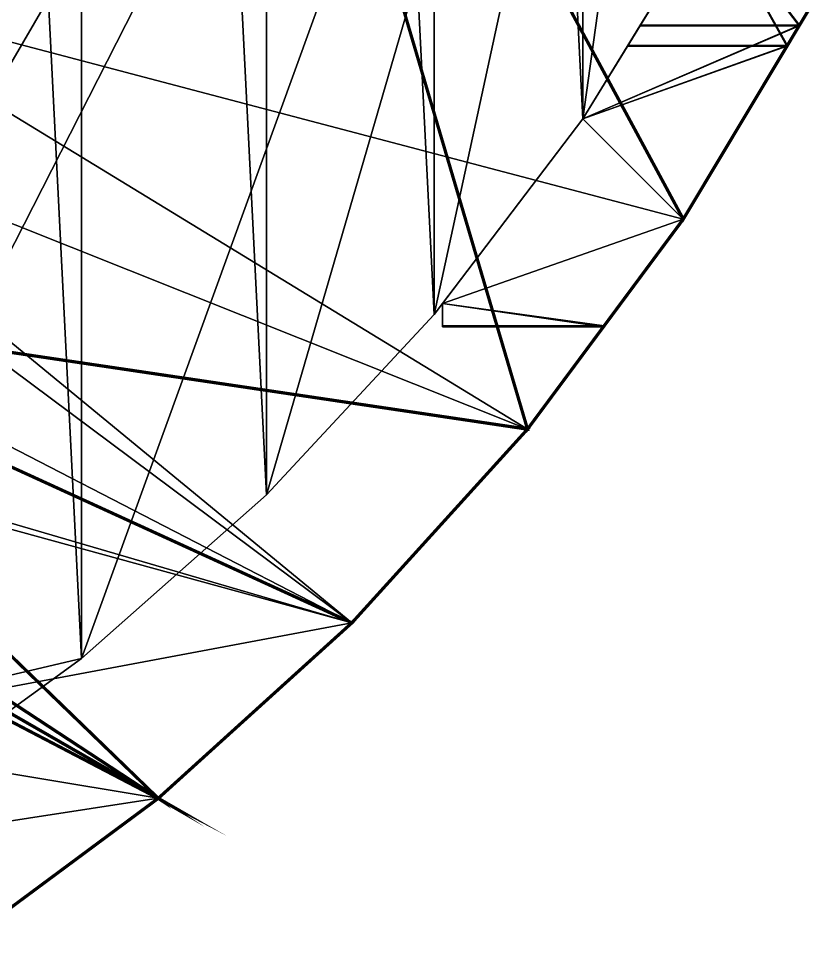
# Model space of a CAD drawing. Extents: x 4.6 to 28.8, y 0.1 to 46.7.
# Drawn here: x 18.45 to 25.47, y 4.04 to 12.26 of the extents above; entities that cross this region are included whole.
import ezdxf

# ---------------------------------------------------------------- set-up
doc = ezdxf.new("R2010")
doc.units = 0
doc.layers.get('0').update_dxf_attribs({"linetype": 'CONTINUOUS'})

msp = doc.modelspace()

# ---------------------------------------------------------------- linework, layer by layer
at = {"color": 252, "const_width": 0.0283}
for points in [[(22.9118, 8.658), (20.0592, 18.3123), (24.2769, 10.4987), (22.9118, 8.658)], [(25.4545, 12.464), (24.2769, 10.4987), (20.0592, 18.3123), (25.4545, 12.464)], [(20.0592, 18.3123), (22.9118, 8.658), (15.1402, 9.813), (20.0592, 18.3123)], [(14.5331, 8.7957), (15.1402, 9.813), (19.6755, 5.4217), (14.5331, 8.7957)], [(21.373, 6.9604), (15.1402, 9.813), (22.9118, 8.658), (21.373, 6.9604)], [(21.373, 6.9604), (19.6755, 5.4217), (15.1402, 9.813), (21.373, 6.9604)], [(14.3315, 8.4976), (14.5331, 8.7957), (19.6755, 5.4217), (14.3315, 8.4976)], [(14.1689, 8.2984), (14.3315, 8.4976), (19.6755, 5.4217), (14.1689, 8.2984)], [(19.6755, 5.4217), (17.8347, 4.0565), (14.1689, 8.2984), (19.6755, 5.4217)]]:
    msp.add_lwpolyline(points, dxfattribs=at)
at = {"color": 252}
for points in [[(19.0038, 6.6468, 1.9435), (17.2463, 41.5678, 1.9435), (17.2463, 5.3742, 1.9435), (19.0038, 6.6468, 1.9435)], [(17.2463, 41.5678, 1.9435), (19.0038, 6.6468, 1.9435), (19.0038, 40.2953, 1.9435), (17.2463, 41.5678, 1.9435)], [(20.6243, 8.0812, 1.9435), (19.0038, 40.2953, 1.9435), (19.0038, 6.6468, 1.9435), (20.6243, 8.0812, 1.9435)], [(19.0038, 40.2953, 1.9435), (20.6243, 8.0812, 1.9435), (20.6243, 38.8608, 1.9435), (19.0038, 40.2953, 1.9435)], [(22.093, 9.6636, 1.9435), (20.6243, 38.8608, 1.9435), (20.6243, 8.0812, 1.9435), (22.093, 9.6636, 1.9435)], [(20.6243, 38.8608, 1.9435), (22.093, 9.6636, 1.9435), (22.093, 37.2785, 1.9435), (20.6243, 38.8608, 1.9435)], [(23.3966, 11.379, 1.9435), (22.093, 37.2785, 1.9435), (22.093, 9.6636, 1.9435), (23.3966, 11.379, 1.9435)], [(22.093, 37.2785, 1.9435), (23.3966, 11.379, 1.9435), (23.3966, 35.5631, 1.9435), (22.093, 37.2785, 1.9435)], [(24.5205, 13.2112, 1.9435), (23.3966, 35.5631, 1.9435), (23.3966, 11.379, 1.9435), (24.5205, 13.2112, 1.9435)], [(25.063, 23.3465, 83.6713), (14.9223, 5.9159, 83.6713), (9.0747, 12.2437, 83.6713), (25.063, 23.3465, 83.6713)], [(16.2267, 5.9945, 83.6713), (14.9223, 5.9159, 83.6713), (25.063, 23.3465, 83.6713), (16.2267, 5.9945, 83.6713)], [(16.2267, 5.9945, 83.6713), (25.063, 23.3465, 83.6713), (19.0038, 6.6468, 83.6713), (16.2267, 5.9945, 83.6713)], [(20.6243, 8.0812, 83.6713), (19.0038, 6.6468, 83.6713), (25.063, 23.3465, 83.6713), (20.6243, 8.0812, 83.6713)], [(25.063, 23.3465, 83.6713), (22.093, 9.6636, 83.6713), (20.6243, 8.0812, 83.6713), (25.063, 23.3465, 83.6713)], [(25.063, 23.3465, 83.6713), (23.3966, 11.379, 83.6713), (22.093, 9.6636, 83.6713), (25.063, 23.3465, 83.6713)], [(23.3966, 11.379, 83.6713), (25.063, 23.3465, 83.6713), (24.5205, 13.2112, 83.6713), (23.3966, 11.379, 83.6713)], [(24.5205, 13.2112, 83.6713), (23.7867, 12.0149, 62.5546), (23.3966, 11.379, 83.6713), (24.5205, 13.2112, 83.6713)], [(24.5205, 13.2112, 1.9435), (23.3966, 11.379, 1.9435), (24.5205, 13.2112, 44.2739), (24.5205, 13.2112, 1.9435)], [(23.9008, 12.2009, 44.2944), (24.5205, 13.2112, 44.2739), (23.3966, 11.379, 1.9435), (23.9008, 12.2009, 44.2944)], [(24.5205, 13.2112, 62.5303), (23.7867, 12.0149, 62.5546), (24.5205, 13.2112, 83.6713), (24.5205, 13.2112, 62.5303)], [(23.7867, 12.0149, 62.5546), (24.5205, 13.2112, 62.5303), (25.1854, 12.0149, 62.5546), (23.7867, 12.0149, 62.5546)], [(23.791, 12.0219, 52.9159), (23.8965, 12.1939, 53.9324), (24.5205, 13.2112, 52.8919), (23.791, 12.0219, 52.9159)], [(23.791, 12.0219, 52.9159), (24.5205, 13.2112, 52.8919), (25.1896, 12.0219, 52.9159), (23.791, 12.0219, 52.9159)], [(24.5205, 13.2112, 53.9119), (24.5205, 13.2112, 52.8919), (23.8965, 12.1939, 53.9324), (24.5205, 13.2112, 53.9119)], [(23.8965, 12.1939, 53.9324), (25.2927, 12.1939, 53.9324), (24.5205, 13.2112, 53.9119), (23.8965, 12.1939, 53.9324)], [(23.9008, 12.2009, 44.2944), (25.2969, 12.2009, 44.2944), (24.5205, 13.2112, 44.2739), (23.9008, 12.2009, 44.2944)], [(25.1896, 12.0219, 52.9159), (24.5205, 13.2112, 52.8919), (25.4545, 12.464, 52.907), (25.1896, 12.0219, 52.9159)], [(25.1854, 12.0149, 62.5546), (24.5205, 13.2112, 62.5303), (25.4545, 12.464, 62.5455), (25.1854, 12.0149, 62.5546)], [(25.2927, 12.1939, 53.9324), (25.4545, 12.464, 53.9269), (24.5205, 13.2112, 53.9119), (25.2927, 12.1939, 53.9324)], [(25.2969, 12.2009, 44.2944), (25.4545, 12.464, 44.2891), (24.5205, 13.2112, 44.2739), (25.2969, 12.2009, 44.2944)], [(15.9208, 11.4444, 85.6156), (22.9118, 8.658, 85.6156), (16.5648, 12.5319, 85.6156), (15.9208, 11.4444, 85.6156)], [(24.2769, 10.4987, 85.6156), (25.4545, 12.464, 85.6156), (16.5648, 12.5319, 85.6156), (24.2769, 10.4987, 85.6156)], [(22.9118, 8.658, 85.6156), (24.2769, 10.4987, 85.6156), (16.5648, 12.5319, 85.6156), (22.9118, 8.658, 85.6156)], [(24.2769, 10.4987, 0), (25.4545, 12.464, 0), (25.2969, 12.2009, 44.2944), (24.2769, 10.4987, 0)], [(25.4545, 12.464, 85.6156), (24.2769, 10.4987, 85.6156), (25.1854, 12.0149, 62.5546), (25.4545, 12.464, 85.6156)], [(25.4545, 12.464, 62.5455), (25.4545, 12.464, 85.6156), (25.1854, 12.0149, 62.5546), (25.4545, 12.464, 62.5455)], [(25.2927, 12.1939, 53.9324), (25.1896, 12.0219, 52.9159), (25.4545, 12.464, 52.907), (25.2927, 12.1939, 53.9324)], [(25.4545, 12.464, 53.9269), (25.2927, 12.1939, 53.9324), (25.4545, 12.464, 52.907), (25.4545, 12.464, 53.9269)], [(25.4545, 12.464, 44.2891), (25.2969, 12.2009, 44.2944), (25.4545, 12.464, 0), (25.4545, 12.464, 44.2891)], [(23.3966, 11.379, 45.6533), (23.9008, 12.2009, 44.2944), (23.3966, 11.379, 1.9435), (23.3966, 11.379, 45.6533)], [(24.2769, 10.4987, 47.1088), (25.2969, 12.2009, 44.2944), (23.3966, 11.379, 45.6533), (24.2769, 10.4987, 47.1088)], [(23.9008, 12.2009, 44.2944), (23.3966, 11.379, 45.6533), (25.2969, 12.2009, 44.2944), (23.9008, 12.2009, 44.2944)], [(23.3966, 11.379, 55.2804), (23.8965, 12.1939, 53.9324), (23.791, 12.0219, 52.9159), (23.3966, 11.379, 55.2804)], [(24.2769, 10.4987, 56.7365), (25.2927, 12.1939, 53.9324), (23.3966, 11.379, 55.2804), (24.2769, 10.4987, 56.7365)], [(23.8965, 12.1939, 53.9324), (23.3966, 11.379, 55.2804), (25.2927, 12.1939, 53.9324), (23.8965, 12.1939, 53.9324)], [(24.2769, 10.4987, 47.1088), (24.2769, 10.4987, 0), (25.2969, 12.2009, 44.2944), (24.2769, 10.4987, 47.1088)], [(25.2927, 12.1939, 53.9324), (24.2769, 10.4987, 56.7365), (25.1896, 12.0219, 52.9159), (25.2927, 12.1939, 53.9324)], [(23.3966, 11.379, 55.2804), (23.791, 12.0219, 52.9159), (23.3966, 11.379, 51.8026), (23.3966, 11.379, 55.2804)], [(23.791, 12.0219, 52.9159), (25.1896, 12.0219, 52.9159), (23.3966, 11.379, 51.8026), (23.791, 12.0219, 52.9159)], [(24.2769, 10.4987, 50.2783), (23.3966, 11.379, 51.8026), (25.1896, 12.0219, 52.9159), (24.2769, 10.4987, 50.2783)], [(23.3966, 11.379, 61.4532), (23.3966, 11.379, 83.6713), (23.7867, 12.0149, 62.5546), (23.3966, 11.379, 61.4532)], [(23.7867, 12.0149, 62.5546), (25.1854, 12.0149, 62.5546), (23.3966, 11.379, 61.4532), (23.7867, 12.0149, 62.5546)], [(24.2769, 10.4987, 59.9283), (23.3966, 11.379, 61.4532), (25.1854, 12.0149, 62.5546), (24.2769, 10.4987, 59.9283)], [(24.2769, 10.4987, 50.2783), (25.1896, 12.0219, 52.9159), (24.2769, 10.4987, 56.7365), (24.2769, 10.4987, 50.2783)], [(24.2769, 10.4987, 59.9283), (25.1854, 12.0149, 62.5546), (24.2769, 10.4987, 85.6156), (24.2769, 10.4987, 59.9283)], [(15.748, 11.1547, 85.6156), (21.373, 6.9604, 85.6156), (15.9208, 11.4444, 85.6156), (15.748, 11.1547, 85.6156)], [(22.9118, 8.658, 85.6156), (15.9208, 11.4444, 85.6156), (21.373, 6.9604, 85.6156), (22.9118, 8.658, 85.6156)], [(22.1653, 9.7588, 58.6467), (22.093, 9.6636, 83.6713), (23.3966, 11.379, 61.4532), (22.1653, 9.7588, 58.6467)], [(23.3966, 11.379, 83.6713), (23.3966, 11.379, 61.4532), (22.093, 9.6636, 83.6713), (23.3966, 11.379, 83.6713)], [(23.3966, 11.379, 45.6533), (22.093, 9.6636, 1.9435), (22.1653, 9.7588, 48.3321), (23.3966, 11.379, 45.6533)], [(23.3966, 11.379, 45.6533), (23.3966, 11.379, 1.9435), (22.093, 9.6636, 1.9435), (23.3966, 11.379, 45.6533)], [(23.3966, 11.379, 51.8026), (22.1653, 9.7588, 57.9604), (23.3966, 11.379, 55.2804), (23.3966, 11.379, 51.8026)], [(23.3966, 11.379, 61.4532), (24.2769, 10.4987, 59.9283), (22.1653, 9.7588, 58.6467), (23.3966, 11.379, 61.4532)], [(23.3966, 11.379, 55.2804), (22.1653, 9.7588, 57.9604), (24.2769, 10.4987, 56.7365), (23.3966, 11.379, 55.2804)], [(23.3966, 11.379, 51.8026), (22.1653, 9.7588, 48.997), (22.1653, 9.7588, 57.9604), (23.3966, 11.379, 51.8026)], [(23.3966, 11.379, 45.6533), (22.1653, 9.7588, 48.3321), (24.2769, 10.4987, 47.1088), (23.3966, 11.379, 45.6533)], [(22.1653, 9.7588, 48.997), (23.3966, 11.379, 51.8026), (24.2769, 10.4987, 50.2783), (22.1653, 9.7588, 48.997)], [(15.1628, 10.1616, 85.6156), (21.373, 6.9604, 85.6156), (15.748, 11.1547, 85.6156), (15.1628, 10.1616, 85.6156)], [(24.2769, 10.4987, 56.7365), (22.1653, 9.7588, 57.9604), (23.5779, 9.5562, 58.2957), (24.2769, 10.4987, 56.7365)], [(24.2769, 10.4987, 59.9283), (23.5779, 9.5562, 58.2957), (22.1653, 9.7588, 58.6467), (24.2769, 10.4987, 59.9283)], [(24.2769, 10.4987, 50.2783), (23.5825, 9.5624, 48.6569), (22.1653, 9.7588, 48.997), (24.2769, 10.4987, 50.2783)], [(24.2769, 10.4987, 47.1088), (22.1653, 9.7588, 48.3321), (23.5825, 9.5624, 48.6569), (24.2769, 10.4987, 47.1088)], [(23.5825, 9.5624, 48.6569), (22.9118, 8.658, 0), (24.2769, 10.4987, 47.1088), (23.5825, 9.5624, 48.6569)], [(23.5779, 9.5562, 58.2957), (22.9118, 8.658, 51.0082), (24.2769, 10.4987, 56.7365), (23.5779, 9.5562, 58.2957)], [(24.2769, 10.4987, 0), (24.2769, 10.4987, 47.1088), (22.9118, 8.658, 0), (24.2769, 10.4987, 0)], [(23.5825, 9.5624, 48.6569), (24.2769, 10.4987, 50.2783), (22.9118, 8.658, 51.0082), (23.5825, 9.5624, 48.6569)], [(24.2769, 10.4987, 50.2783), (24.2769, 10.4987, 56.7365), (22.9118, 8.658, 51.0082), (24.2769, 10.4987, 50.2783)], [(24.2769, 10.4987, 85.6156), (22.9118, 8.658, 85.6156), (24.2769, 10.4987, 59.9283), (24.2769, 10.4987, 85.6156)], [(23.5779, 9.5562, 58.2957), (24.2769, 10.4987, 59.9283), (22.9118, 8.658, 85.6156), (23.5779, 9.5562, 58.2957)], [(14.4473, 8.9844, 85.6156), (21.373, 6.9604, 85.6156), (15.1628, 10.1616, 85.6156), (14.4473, 8.9844, 85.6156)], [(22.1653, 9.7588, 57.9604), (22.1653, 9.7588, 48.997), (22.093, 9.6636, 83.6713), (22.1653, 9.7588, 57.9604)], [(22.093, 9.6636, 1.9435), (22.093, 9.6636, 83.6713), (22.1653, 9.7588, 48.3321), (22.093, 9.6636, 1.9435)], [(22.1653, 9.7588, 48.997), (22.1653, 9.7588, 48.3321), (22.093, 9.6636, 83.6713), (22.1653, 9.7588, 48.997)], [(22.1653, 9.7588, 58.6467), (22.1653, 9.7588, 57.9604), (22.093, 9.6636, 83.6713), (22.1653, 9.7588, 58.6467)], [(22.1653, 9.7588, 58.6467), (22.1653, 9.5562, 58.2957), (22.1653, 9.7588, 57.9604), (22.1653, 9.7588, 58.6467)], [(22.1653, 9.5562, 58.2957), (23.5779, 9.5562, 58.2957), (22.1653, 9.7588, 57.9604), (22.1653, 9.5562, 58.2957)], [(22.1653, 9.5562, 58.2957), (22.1653, 9.7588, 58.6467), (23.5779, 9.5562, 58.2957), (22.1653, 9.5562, 58.2957)], [(22.1653, 9.7588, 48.997), (22.1653, 9.5624, 48.6569), (22.1653, 9.7588, 48.3321), (22.1653, 9.7588, 48.997)], [(22.1653, 9.5624, 48.6569), (23.5825, 9.5624, 48.6569), (22.1653, 9.7588, 48.3321), (22.1653, 9.5624, 48.6569)], [(22.1653, 9.5624, 48.6569), (22.1653, 9.7588, 48.997), (23.5825, 9.5624, 48.6569), (22.1653, 9.5624, 48.6569)], [(20.6243, 8.0812, 83.6713), (22.093, 9.6636, 1.9435), (20.6243, 8.0812, 1.9435), (20.6243, 8.0812, 83.6713)], [(22.093, 9.6636, 83.6713), (22.093, 9.6636, 1.9435), (20.6243, 8.0812, 83.6713), (22.093, 9.6636, 83.6713)], [(22.9118, 8.658, 51.0082), (22.9118, 8.658, 0), (23.5825, 9.5624, 48.6569), (22.9118, 8.658, 51.0082)], [(22.9118, 8.658, 85.6156), (22.9118, 8.658, 51.0082), (23.5779, 9.5562, 58.2957), (22.9118, 8.658, 85.6156)], [(14.4473, 8.9844, 85.6156), (14.3766, 8.8806, 85.6156), (21.373, 6.9604, 85.6156), (14.4473, 8.9844, 85.6156)], [(16.2267, 5.9945, 85.6156), (21.373, 6.9604, 85.6156), (14.3766, 8.8806, 85.6156), (16.2267, 5.9945, 85.6156)], [(22.9118, 8.658, 51.0082), (21.373, 6.9604, 0), (22.9118, 8.658, 0), (22.9118, 8.658, 51.0082)], [(21.373, 6.9604, 85.6156), (21.373, 6.9604, 0), (22.9118, 8.658, 51.0082), (21.373, 6.9604, 85.6156)], [(22.9118, 8.658, 51.0082), (22.9118, 8.658, 85.6156), (21.373, 6.9604, 85.6156), (22.9118, 8.658, 51.0082)], [(19.0038, 6.6468, 83.6713), (20.6243, 8.0812, 83.6713), (19.0038, 6.6468, 1.9435), (19.0038, 6.6468, 83.6713)], [(19.0038, 6.6468, 1.9435), (20.6243, 8.0812, 83.6713), (20.6243, 8.0812, 1.9435), (19.0038, 6.6468, 1.9435)], [(21.373, 6.9604, 85.6156), (16.2267, 5.9945, 85.6156), (19.6755, 5.4217, 85.6156), (21.373, 6.9604, 85.6156)], [(19.6755, 5.4217, 0), (21.373, 6.9604, 0), (19.6755, 5.4217, 85.6156), (19.6755, 5.4217, 0)], [(21.373, 6.9604, 85.6156), (19.6755, 5.4217, 85.6156), (21.373, 6.9604, 0), (21.373, 6.9604, 85.6156)], [(17.2463, 5.3742, 83.6713), (16.2267, 5.9945, 83.6713), (19.0038, 6.6468, 83.6713), (17.2463, 5.3742, 83.6713)], [(17.2463, 5.3742, 1.9435), (17.2463, 5.3742, 83.6713), (19.0038, 6.6468, 83.6713), (17.2463, 5.3742, 1.9435)], [(19.0038, 6.6468, 83.6713), (19.0038, 6.6468, 1.9435), (17.2463, 5.3742, 1.9435), (19.0038, 6.6468, 83.6713)], [(16.8105, 4.9819, 85.6156), (19.6755, 5.4217, 85.6156), (16.2267, 5.9945, 85.6156), (16.8105, 4.9819, 85.6156)], [(16.8105, 4.9819, 85.6156), (17.8347, 4.0565, 85.6156), (19.6755, 5.4217, 85.6156), (16.8105, 4.9819, 85.6156)], [(19.6755, 5.4217, 0), (19.6755, 5.4217, 85.6156), (17.8347, 4.0565, 0), (19.6755, 5.4217, 0)], [(17.8347, 4.0565, 0), (19.6755, 5.4217, 85.6156), (17.8347, 4.0565, 85.6156), (17.8347, 4.0565, 0)]]:
    msp.add_polyline3d(points, dxfattribs=at)

doc.saveas('drawing.dxf')
